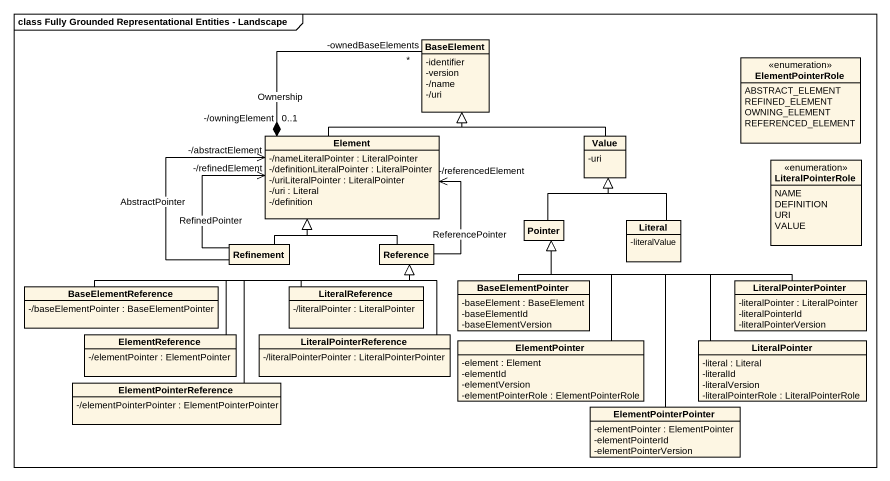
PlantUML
@startuml
mainframe class Fully Grounded Representational Entities - Landscape
hide circle
hide empty members
skinparam classAttributeIconSize 0
class BaseElement {
  -identifier
  -version
  -/name
  -/uri
}
enum ElementPointerRole {
  ABSTRACT_ELEMENT
  REFINED_ELEMENT
  OWNING_ELEMENT
  REFERENCED_ELEMENT
}
class Element {
  -/nameLiteralPointer : LiteralPointer
  -/definitionLiteralPointer : LiteralPointer
  -/uriLiteralPointer : LiteralPointer
  -/uri : Literal
  -/definition
}
class Value {
  -uri
}
enum LiteralPointerRole {
  NAME
  DEFINITION
  URI
  VALUE
}
class Pointer
class Literal {
  -literalValue
}
class Refinement
class Reference
class BaseElementReference {
  -/baseElementPointer : BaseElementPointer
}
class LiteralReference {
  -/literalPointer : LiteralPointer
}
class BaseElementPointer {
  -baseElement : BaseElement
  -baseElementId
  -baseElementVersion
}
class LiteralPointerPointer {
  -literalPointer : LiteralPointer
  -literalPointerId
  -literalPointerVersion
}
class ElementReference {
  -/elementPointer : ElementPointer
}
class LiteralPointerReference {
  -/literalPointerPointer : LiteralPointerPointer
}
class ElementPointer {
  -element : Element
  -elementId
  -elementVersion
  -elementPointerRole : ElementPointerRole
}
class LiteralPointer {
  -literal : Literal
  -literalId
  -literalVersion
  -literalPointerRole : LiteralPointerRole
}
class ElementPointerReference {
  -/elementPointerPointer : ElementPointerPointer
}
class ElementPointerPointer {
  -elementPointer : ElementPointer
  -elementPointerId
  -elementPointerVersion
}
Element "-/owningElement\n0..1" *-up- "-ownedBaseElements\n*" BaseElement : Ownership
Element -up-|> BaseElement
Value -left-|> BaseElement
Pointer -up-|> Value
Literal -up-|> Value
Refinement -up-|> Element
Refinement -up-> "-/abstractElement" Element : AbstractPointer
Refinement -up-> "-/refinedElement" Element : RefinedPointer
Reference -up-> "-/referencedElement" Element : ReferencePointer
Reference -up-|> Element
BaseElementReference -right-|> Reference
LiteralReference -up-|> Reference
BaseElementPointer -up-|> Pointer
LiteralPointerPointer -left-|> Pointer
ElementReference -right-|> Reference
LiteralPointerReference -up-|> Reference
ElementPointer -up-|> Pointer
LiteralPointer -left-|> Pointer
ElementPointerReference -up-|> Reference
ElementPointerPointer -up-|> Pointer
@enduml
